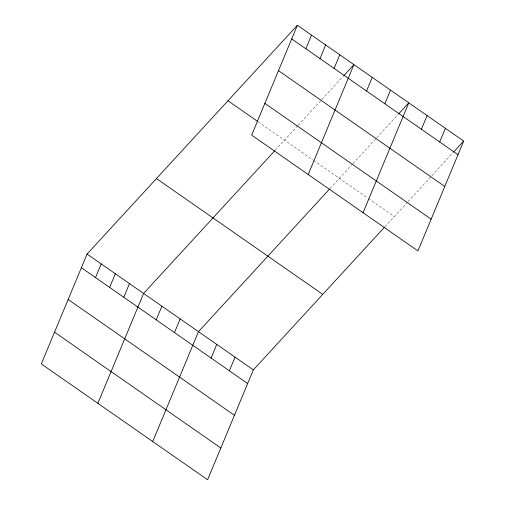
<?xml version="1.0" encoding="UTF-8"?>
<svg xmlns="http://www.w3.org/2000/svg" width="505" height="505" viewBox="0 0 505 505"><rect width="100%" height="100%" fill="white"/><g stroke="black" fill="none" stroke-linecap="round" stroke-linejoin="round"><path stroke-width="0.38" stroke-dasharray="2.52 1.89" d="M275.187 150.282L297.666 125.833M298.19 125.265L321.325 100.091M321.849 99.523L343.413 76.066M330.068 188.498L352.541 164.049M353.064 163.481L376.2 138.307M376.73 137.739L398.287 114.281M384.943 226.72L407.415 202.265M407.939 201.697L453.162 152.497M258.175 121.793L312.904 159.902M313.529 160.344L367.779 198.118M368.41 198.56L394.266 216.569"/><path stroke-width="0.76" d="M297.388 25.25L251.654 135.119L417.944 250.928L463.678 141.059L297.388 25.25L87.056 254.072L41.322 363.941L207.612 479.75L253.346 369.881L384.419 227.282M95.508 277.573L101.189 263.913M109.642 287.414L115.323 273.76M123.776 297.256L129.463 283.602M97.863 403.318L143.597 293.449L274.669 150.85M156.203 319.842L161.884 306.188M174.496 332.58L180.178 318.926M305.841 48.745L311.522 35.091M152.737 441.534L198.471 331.665L329.544 189.066M319.974 58.593L325.662 44.939M211.077 358.058L216.759 344.404M334.108 68.434L339.796 54.78M308.195 174.496L353.929 64.627L343.937 75.491M229.371 370.796L235.052 357.142M366.535 91.02L372.217 77.366M384.829 103.759L390.51 90.105M363.07 212.712L408.804 102.843L398.811 113.713M421.41 129.236L427.097 115.582M439.703 141.974L445.385 128.321M453.686 151.929L463.678 141.059M291.707 38.904L457.991 154.713M278.489 70.656L444.779 186.465M264.873 103.367L431.163 219.176M227.982 100.76L257.531 121.345M156.468 178.562L322.752 294.371M87.056 254.072L253.346 369.881M81.374 267.726L247.658 383.535M68.156 299.478L234.446 415.287M54.54 332.189L220.824 447.998"/></g></svg>
